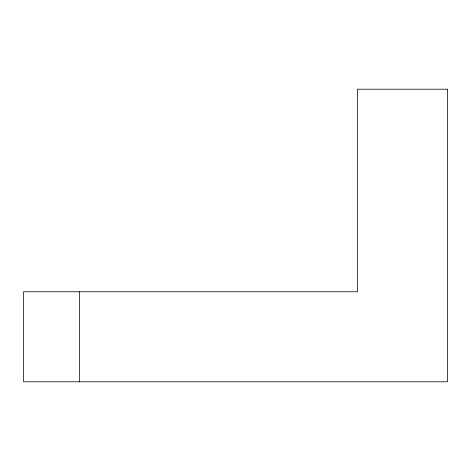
<?xml version="1.0" encoding="UTF-8"?>
<svg xmlns="http://www.w3.org/2000/svg" width="471" height="471" viewBox="0 0 471 471"><rect width="100%" height="100%" fill="white"/><g stroke="black" fill="none" stroke-linecap="round" stroke-linejoin="round"><path stroke-width="0.71" d="M79.558 291.767L79.558 381.793M447.45 89.207L357.424 89.207L357.424 291.767L23.55 291.767L23.55 381.793L447.45 381.793L447.45 89.207"/></g></svg>
